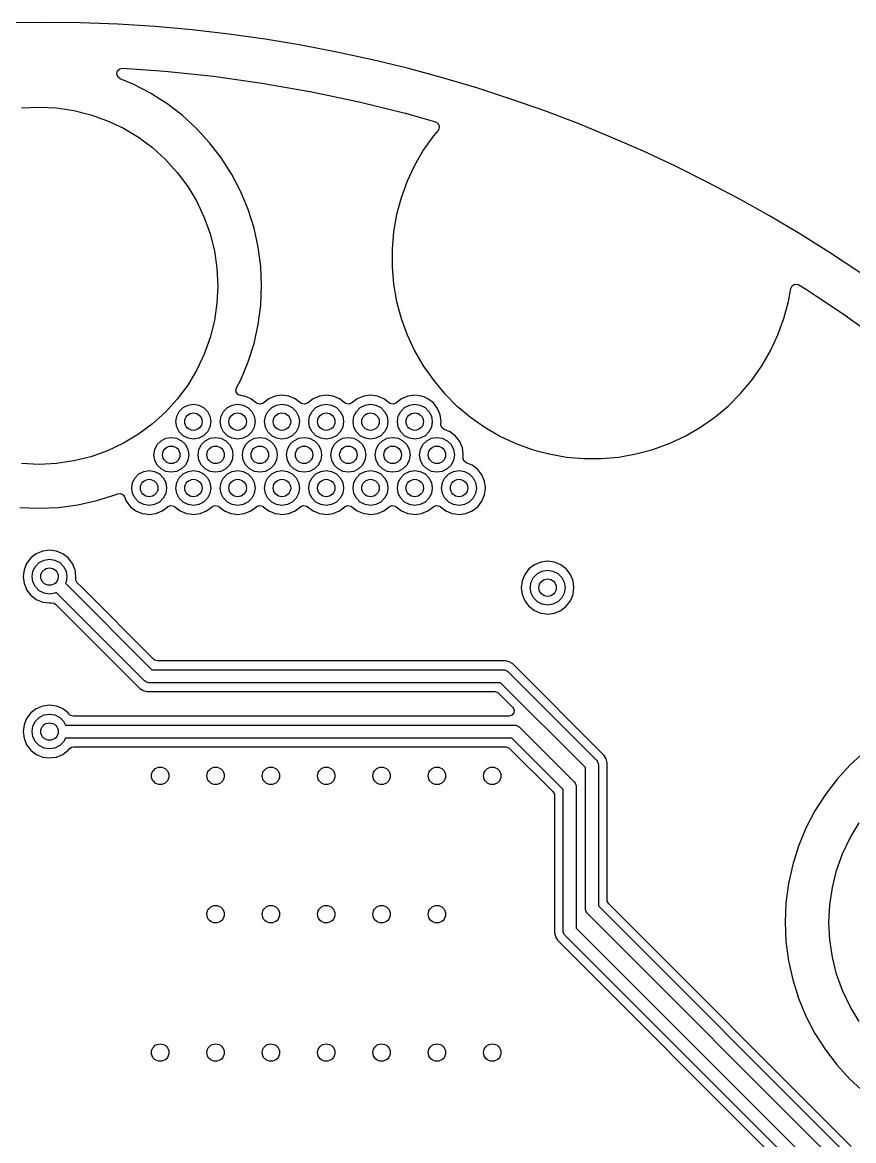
# Model space of a CAD drawing. Extents: x 116 to 183, y -128 to -37.6.
# Drawn here: x 148.98 to 168.06, y -63.24 to -37.57 of the extents above; entities that cross this region are included whole.
import ezdxf

# ---------------------------------------------------------------- set-up
doc = ezdxf.new("R2010")
doc.units = 0
doc.layers.add('BLACK', color=7, linetype='CONTINUOUS')

msp = doc.modelspace()

# ---------------------------------------------------------------- linework, layer by layer
at = {"layer": 'BLACK', "linetype": 'CONTINUOUS'}
for p, q in [((151.148141, -38.756721), (151.16542, -38.689022)), ((151.16542, -38.689022), (151.216557, -38.641411)), ((151.216557, -38.641411), (151.280617, -38.62859)), ((151.280617, -38.62859), (152.249846, -38.695618)), ((152.249846, -38.695618), (152.254088, -38.695985)), ((152.254088, -38.695985), (153.365809, -38.811538)), ((151.170206, -38.823015), (151.148141, -38.756721)), ((151.224609, -38.866856), (151.170206, -38.823015)), ((151.524862, -38.991224), (151.224609, -38.866856)), ((151.91991, -39.196873), (151.524862, -38.991224)), ((153.365809, -38.811538), (153.369954, -38.812041)), ((153.369954, -38.812041), (154.477074, -38.965905)), ((154.477074, -38.965905), (154.481207, -38.966553)), ((154.481207, -38.966553), (155.582286, -39.158526)), ((151.919911, -39.196874), (151.919909, -39.196873)), ((151.919909, -39.196873), (151.91991, -39.196873)), ((151.91992, -39.196879), (151.919911, -39.196874)), ((152.163197, -39.351864), (151.91992, -39.196879)), ((155.582286, -39.158526), (155.586459, -39.159328)), ((155.586459, -39.159328), (156.67625, -39.38835)), ((152.295558, -39.436187), (152.163197, -39.351864)), ((152.648895, -39.707312), (152.295558, -39.436187)), ((156.67625, -39.38835), (156.680213, -39.389183)), ((156.680213, -39.389183), (156.684387, -39.390135)), ((156.684387, -39.390135), (157.769581, -39.657611)), ((148.96537, -39.537993), (149.36724, -39.51825)), ((149.36724, -39.51825), (149.76911, -39.537993)), ((149.76911, -39.537993), (150.16711, -39.59703)), ((150.16711, -39.59703), (150.557407, -39.694795)), ((150.557407, -39.694795), (150.936242, -39.830344)), ((152.6489, -39.707316), (152.648895, -39.707312)), ((152.977273, -40.008215), (152.6489, -39.707316)), ((157.769581, -39.657611), (157.773686, -39.658698)), ((157.773686, -39.658698), (158.407922, -39.838458)), ((150.936242, -39.830344), (151.299967, -40.002373)), ((151.299967, -40.002373), (151.645078, -40.209225)), ((152.977274, -40.008216), (152.977273, -40.008215)), ((153.278173, -40.336589), (152.977274, -40.008216)), ((158.407922, -39.838458), (158.459965, -39.853209)), ((158.459965, -39.853209), (158.519096, -39.890429)), ((158.519096, -39.890429), (158.548718, -39.953708)), ((158.539426, -40.022957), (158.521142, -40.052215)), ((158.548718, -39.953708), (158.539426, -40.022957)), ((151.645078, -40.209225), (151.968252, -40.448907)), ((158.413945, -40.179969), (158.183525, -40.509041)), ((158.521142, -40.052215), (158.413945, -40.179969)), ((151.968252, -40.448907), (152.266378, -40.719112)), ((153.278177, -40.336594), (153.278173, -40.336589)), ((153.549302, -40.689931), (153.278177, -40.336594)), ((158.183516, -40.509056), (157.982662, -40.856945)), ((158.183525, -40.509041), (158.183516, -40.509056)), ((152.266378, -40.719112), (152.536583, -41.017238)), ((153.549305, -40.689936), (153.549302, -40.689931)), ((153.788611, -41.065571), (153.549305, -40.689936)), ((152.536583, -41.017238), (152.776265, -41.340412)), ((157.982654, -40.85696), (157.812887, -41.221028)), ((157.982662, -40.856945), (157.982654, -40.85696)), ((153.788614, -41.065577), (153.788611, -41.065571)), ((153.788616, -41.06558), (153.788614, -41.065577)), ((153.994265, -41.460627), (153.788616, -41.06558)), ((157.812887, -41.221028), (157.675481, -41.598545)), ((152.776265, -41.340412), (152.983117, -41.685523)), ((153.994267, -41.460632), (153.994265, -41.460627)), ((154.164708, -41.872114), (153.994267, -41.460632)), ((152.983117, -41.685523), (153.155146, -42.049248)), ((157.675481, -41.598545), (157.571513, -41.986563)), ((153.155146, -42.049248), (153.290695, -42.428083)), ((154.298638, -42.296886), (154.164708, -41.872114)), ((157.57151, -41.986576), (157.501752, -42.382189)), ((157.571513, -41.986563), (157.57151, -41.986576)), ((154.395037, -42.731714), (154.298638, -42.296886)), ((153.290695, -42.428083), (153.38846, -42.81838)), ((157.501752, -42.382189), (157.46674, -42.782383)), ((153.38846, -42.81838), (153.447497, -43.21638)), ((154.453172, -43.173289), (154.395037, -42.731714)), ((157.46674, -42.782383), (157.46674, -43.184116)), ((153.447497, -43.21638), (153.46724, -43.61825)), ((154.472599, -43.61825), (154.453172, -43.173289)), ((157.46674, -43.184116), (157.501752, -43.58431)), ((153.46724, -43.61825), (153.447497, -44.02012)), ((154.453172, -44.063211), (154.472599, -43.61825)), ((157.501752, -43.58431), (157.57151, -43.979923)), ((166.615451, -43.682289), (166.646478, -43.619687)), ((166.646478, -43.619687), (166.706425, -43.583796)), ((166.706425, -43.583796), (166.776259, -43.586013)), ((166.776259, -43.586013), (166.802623, -43.598259)), ((166.802623, -43.598259), (166.976305, -43.705311)), ((166.562969, -43.979929), (166.615451, -43.682289)), ((166.976305, -43.705311), (166.979898, -43.707612)), ((166.979898, -43.707612), (167.204209, -43.856792)), ((167.204209, -43.856792), (167.910564, -44.326563)), ((153.447497, -44.02012), (153.38846, -44.41812)), ((154.395037, -44.504786), (154.453172, -44.063211)), ((157.57151, -43.979923), (157.571513, -43.979936)), ((157.571513, -43.979936), (157.675481, -44.367954)), ((166.458995, -44.367965), (166.562969, -43.979929)), ((157.675481, -44.367954), (157.675484, -44.367964)), ((157.675484, -44.367964), (157.675485, -44.367965)), ((157.675485, -44.367965), (157.812883, -44.745462)), ((166.321597, -44.745462), (166.458995, -44.367965)), ((167.910564, -44.326563), (167.914047, -44.328967)), ((167.914047, -44.328967), (168.70179, -44.893027)), ((153.38846, -44.41812), (153.290695, -44.808417)), ((154.298638, -44.939614), (154.395037, -44.504786)), ((153.290695, -44.808417), (153.155146, -45.187252)), ((157.812883, -44.745462), (157.812886, -44.745469)), ((157.812886, -44.745469), (157.812887, -44.745471)), ((157.812887, -44.745471), (157.982654, -45.109539)), ((166.151821, -45.109548), (166.321597, -44.745462)), ((154.164708, -45.364386), (154.298638, -44.939614)), ((157.982654, -45.109539), (157.982662, -45.109554)), ((157.982662, -45.109554), (158.183516, -45.457443)), ((165.950959, -45.457452), (166.151821, -45.109548)), ((153.155146, -45.187252), (152.983117, -45.550977)), ((153.994267, -45.775868), (154.164708, -45.364386)), ((152.983117, -45.550977), (152.776265, -45.896088)), ((158.183516, -45.457443), (158.183525, -45.457458)), ((158.183525, -45.457458), (158.413945, -45.786531)), ((165.720539, -45.786525), (165.950959, -45.457452)), ((152.776265, -45.896088), (152.536583, -46.219262)), ((153.898851, -45.95916), (153.994265, -45.775872)), ((153.994265, -45.775872), (153.994267, -45.775868)), ((158.413945, -45.786531), (158.578719, -45.9829)), ((165.462316, -46.094264), (165.720539, -45.786525)), ((153.889456, -45.9829), (153.898851, -45.95916)), ((153.890287, -46.052764), (153.889456, -45.9829)), ((153.928758, -46.111089), (153.890287, -46.052764)), ((153.992654, -46.139356), (153.928758, -46.111089)), ((154.059844, -46.148202), (153.992654, -46.139356)), ((154.080762, -46.150956), (154.059844, -46.148202)), ((154.128959, -46.17092), (154.080762, -46.150956)), ((154.226842, -46.211464), (154.128959, -46.17092)), ((154.783237, -46.150956), (154.637157, -46.211464)), ((154.783239, -46.150955), (154.783237, -46.150956)), ((154.939999, -46.130318), (154.783239, -46.150955)), ((154.940001, -46.130318), (154.939999, -46.130318)), ((155.09676, -46.150955), (154.940001, -46.130318)), ((155.096762, -46.150956), (155.09676, -46.150955)), ((155.242842, -46.211464), (155.096762, -46.150956)), ((155.799237, -46.150956), (155.653157, -46.211464)), ((155.799239, -46.150955), (155.799237, -46.150956)), ((155.955999, -46.130318), (155.799239, -46.150955)), ((155.956001, -46.130318), (155.955999, -46.130318)), ((156.11276, -46.150955), (155.956001, -46.130318)), ((156.112762, -46.150956), (156.11276, -46.150955)), ((156.258842, -46.211464), (156.112762, -46.150956)), ((156.815237, -46.150956), (156.669157, -46.211464)), ((156.815239, -46.150955), (156.815237, -46.150956)), ((156.971999, -46.130318), (156.815239, -46.150955)), ((156.972001, -46.130318), (156.971999, -46.130318)), ((157.12876, -46.150955), (156.972001, -46.130318)), ((157.128762, -46.150956), (157.12876, -46.150955)), ((157.274842, -46.211464), (157.128762, -46.150956)), ((157.831237, -46.150956), (157.685157, -46.211464)), ((157.831239, -46.150955), (157.831237, -46.150956)), ((157.987999, -46.130318), (157.831239, -46.150955)), ((157.988001, -46.130318), (157.987999, -46.130318)), ((158.14476, -46.150955), (157.988001, -46.130318)), ((158.144762, -46.150956), (158.14476, -46.150955)), ((158.192983, -46.17093), (158.144762, -46.150956)), ((158.290841, -46.211464), (158.192983, -46.17093)), ((158.578719, -45.9829), (158.672164, -46.094264)), ((158.672164, -46.094264), (158.956226, -46.378326)), ((165.178254, -46.378326), (165.462316, -46.094264)), ((152.536583, -46.219262), (152.266378, -46.517388)), ((152.584393, -46.500886), (152.672886, -46.412393)), ((152.672886, -46.412393), (152.784393, -46.355577)), ((152.784393, -46.355577), (152.908, -46.336)), ((152.908, -46.336), (153.031607, -46.355577)), ((153.031607, -46.355577), (153.143114, -46.412393)), ((153.143114, -46.412393), (153.231607, -46.500886)), ((153.600393, -46.500886), (153.688886, -46.412393)), ((153.688886, -46.412393), (153.800393, -46.355577)), ((153.800393, -46.355577), (153.924, -46.336)), ((153.924, -46.336), (154.047607, -46.355577)), ((154.047607, -46.355577), (154.159114, -46.412393)), ((154.159114, -46.412393), (154.247607, -46.500886)), ((154.356514, -46.310965), (154.226842, -46.211464)), ((154.373872, -46.322121), (154.356514, -46.310965)), ((154.442317, -46.336159), (154.373872, -46.322121)), ((154.507486, -46.310965), (154.442317, -46.336159)), ((154.637157, -46.211464), (154.507486, -46.310965)), ((154.616393, -46.500886), (154.704886, -46.412393)), ((154.704886, -46.412393), (154.816393, -46.355577)), ((154.816393, -46.355577), (154.94, -46.336)), ((154.94, -46.336), (155.063607, -46.355577)), ((155.063607, -46.355577), (155.175114, -46.412393)), ((155.175114, -46.412393), (155.263607, -46.500886)), ((155.372514, -46.310965), (155.242842, -46.211464)), ((155.389872, -46.322121), (155.372514, -46.310965)), ((155.458317, -46.336159), (155.389872, -46.322121)), ((155.523486, -46.310965), (155.458317, -46.336159)), ((155.653157, -46.211464), (155.523486, -46.310965)), ((155.632393, -46.500886), (155.720886, -46.412393)), ((155.720886, -46.412393), (155.832393, -46.355577)), ((155.832393, -46.355577), (155.956, -46.336)), ((155.956, -46.336), (156.079607, -46.355577)), ((156.079607, -46.355577), (156.191114, -46.412393)), ((156.191114, -46.412393), (156.279607, -46.500886)), ((156.388514, -46.310965), (156.258842, -46.211464)), ((156.405872, -46.322121), (156.388514, -46.310965)), ((156.474317, -46.336159), (156.405872, -46.322121)), ((156.539486, -46.310965), (156.474317, -46.336159)), ((156.669157, -46.211464), (156.539486, -46.310965)), ((156.648393, -46.500886), (156.736886, -46.412393)), ((156.736886, -46.412393), (156.848393, -46.355577)), ((156.848393, -46.355577), (156.972, -46.336)), ((156.972, -46.336), (157.095607, -46.355577)), ((157.095607, -46.355577), (157.207114, -46.412393)), ((157.207114, -46.412393), (157.295607, -46.500886)), ((157.404514, -46.310965), (157.274842, -46.211464)), ((157.421872, -46.322121), (157.404514, -46.310965)), ((157.490317, -46.336159), (157.421872, -46.322121)), ((157.555486, -46.310965), (157.490317, -46.336159)), ((157.685157, -46.211464), (157.555486, -46.310965)), ((157.664393, -46.500886), (157.752886, -46.412393)), ((157.752886, -46.412393), (157.864393, -46.355577)), ((157.864393, -46.355577), (157.988, -46.336)), ((157.988, -46.336), (158.111607, -46.355577)), ((158.111607, -46.355577), (158.223114, -46.412393)), ((158.223114, -46.412393), (158.311607, -46.500886)), ((158.416282, -46.307718), (158.290841, -46.211464)), ((158.512536, -46.433159), (158.416282, -46.307718)), ((158.573044, -46.579238), (158.512536, -46.433159)), ((158.956226, -46.378326), (158.99589, -46.411608)), ((158.99589, -46.411608), (159.263958, -46.636544)), ((164.870515, -46.636549), (165.178254, -46.378326)), ((152.266378, -46.517388), (151.968252, -46.787593)), ((152.508, -46.736), (152.527577, -46.612393)), ((152.527577, -46.612393), (152.584393, -46.500886)), ((153.231607, -46.500886), (153.288423, -46.612393)), ((153.288423, -46.612393), (153.308, -46.736)), ((153.524, -46.736), (153.543577, -46.612393)), ((153.543577, -46.612393), (153.600393, -46.500886)), ((154.247607, -46.500886), (154.304423, -46.612393)), ((154.304423, -46.612393), (154.324, -46.736)), ((154.54, -46.736), (154.559577, -46.612393)), ((154.559577, -46.612393), (154.616393, -46.500886)), ((155.263607, -46.500886), (155.320423, -46.612393)), ((155.320423, -46.612393), (155.34, -46.736)), ((155.556, -46.736), (155.575577, -46.612393)), ((155.575577, -46.612393), (155.632393, -46.500886)), ((156.279607, -46.500886), (156.336423, -46.612393)), ((156.336423, -46.612393), (156.356, -46.736)), ((156.572, -46.736), (156.591577, -46.612393)), ((156.591577, -46.612393), (156.648393, -46.500886)), ((157.295607, -46.500886), (157.352423, -46.612393)), ((157.352423, -46.612393), (157.372, -46.736)), ((157.588, -46.736), (157.607577, -46.612393)), ((157.607577, -46.612393), (157.664393, -46.500886)), ((158.311607, -46.500886), (158.368423, -46.612393)), ((158.368423, -46.612393), (158.388, -46.736)), ((158.593682, -46.736), (158.573044, -46.579238)), ((159.263958, -46.636544), (159.263964, -46.636548)), ((159.263964, -46.636548), (159.263965, -46.636549)), ((159.263965, -46.636549), (159.593038, -46.866969)), ((164.541442, -46.866969), (164.870515, -46.636549)), ((151.968252, -46.787593), (151.645078, -47.027275)), ((152.527577, -46.859607), (152.508, -46.736)), ((152.584393, -46.971114), (152.527577, -46.859607)), ((153.288423, -46.859607), (153.231607, -46.971114)), ((153.308, -46.736), (153.288423, -46.859607)), ((153.543577, -46.859607), (153.524, -46.736)), ((153.600393, -46.971114), (153.543577, -46.859607)), ((154.304423, -46.859607), (154.247607, -46.971114)), ((154.324, -46.736), (154.304423, -46.859607)), ((154.559577, -46.859607), (154.54, -46.736)), ((154.616393, -46.971114), (154.559577, -46.859607)), ((155.320423, -46.859607), (155.263607, -46.971114)), ((155.34, -46.736), (155.320423, -46.859607)), ((155.575577, -46.859607), (155.556, -46.736)), ((155.632393, -46.971114), (155.575577, -46.859607)), ((156.336423, -46.859607), (156.279607, -46.971114)), ((156.356, -46.736), (156.336423, -46.859607)), ((156.591577, -46.859607), (156.572, -46.736)), ((156.648393, -46.971114), (156.591577, -46.859607)), ((157.352423, -46.859607), (157.295607, -46.971114)), ((157.372, -46.736), (157.352423, -46.859607)), ((157.607577, -46.859607), (157.588, -46.736)), ((157.664393, -46.971114), (157.607577, -46.859607)), ((158.368423, -46.859607), (158.311607, -46.971114)), ((158.388, -46.736), (158.368423, -46.859607)), ((158.586082, -46.806874), (158.587063, -46.786272)), ((158.608147, -46.873169), (158.586082, -46.806874)), ((158.587063, -46.786272), (158.593682, -46.736)), ((158.66255, -46.91701), (158.608147, -46.873169)), ((158.798839, -46.973463), (158.66255, -46.91701)), ((159.593038, -46.866969), (159.919098, -47.055219)), ((164.193538, -47.067831), (164.541442, -46.866969)), ((151.645078, -47.027275), (151.299967, -47.234127)), ((152.076393, -47.262886), (152.164886, -47.174393)), ((152.164886, -47.174393), (152.276393, -47.117577)), ((152.276393, -47.117577), (152.4, -47.098)), ((152.4, -47.098), (152.523607, -47.117577)), ((152.523607, -47.117577), (152.635114, -47.174393)), ((152.672886, -47.059607), (152.584393, -46.971114)), ((152.635114, -47.174393), (152.723607, -47.262886)), ((152.784393, -47.116423), (152.672886, -47.059607)), ((152.908, -47.136), (152.784393, -47.116423)), ((153.031607, -47.116423), (152.908, -47.136)), ((153.143114, -47.059607), (153.031607, -47.116423)), ((153.092393, -47.262886), (153.180886, -47.174393)), ((153.231607, -46.971114), (153.143114, -47.059607)), ((153.180886, -47.174393), (153.292393, -47.117577)), ((153.292393, -47.117577), (153.416, -47.098)), ((153.416, -47.098), (153.539607, -47.117577)), ((153.539607, -47.117577), (153.651114, -47.174393)), ((153.688886, -47.059607), (153.600393, -46.971114)), ((153.651114, -47.174393), (153.739607, -47.262886)), ((153.800393, -47.116423), (153.688886, -47.059607)), ((153.924, -47.136), (153.800393, -47.116423)), ((154.047607, -47.116423), (153.924, -47.136)), ((154.159114, -47.059607), (154.047607, -47.116423)), ((154.108393, -47.262886), (154.196886, -47.174393)), ((154.247607, -46.971114), (154.159114, -47.059607)), ((154.196886, -47.174393), (154.308393, -47.117577)), ((154.308393, -47.117577), (154.432, -47.098)), ((154.432, -47.098), (154.555607, -47.117577)), ((154.555607, -47.117577), (154.667114, -47.174393)), ((154.704886, -47.059607), (154.616393, -46.971114)), ((154.667114, -47.174393), (154.755607, -47.262886)), ((154.816393, -47.116423), (154.704886, -47.059607)), ((154.94, -47.136), (154.816393, -47.116423)), ((155.063607, -47.116423), (154.94, -47.136)), ((155.175114, -47.059607), (155.063607, -47.116423)), ((155.124393, -47.262886), (155.212886, -47.174393)), ((155.263607, -46.971114), (155.175114, -47.059607)), ((155.212886, -47.174393), (155.324393, -47.117577)), ((155.324393, -47.117577), (155.448, -47.098)), ((155.448, -47.098), (155.571607, -47.117577)), ((155.571607, -47.117577), (155.683114, -47.174393)), ((155.720886, -47.059607), (155.632393, -46.971114)), ((155.683114, -47.174393), (155.771607, -47.262886)), ((155.832393, -47.116423), (155.720886, -47.059607)), ((155.956, -47.136), (155.832393, -47.116423)), ((156.079607, -47.116423), (155.956, -47.136)), ((156.191114, -47.059607), (156.079607, -47.116423)), ((156.140393, -47.262886), (156.228886, -47.174393)), ((156.279607, -46.971114), (156.191114, -47.059607)), ((156.228886, -47.174393), (156.340393, -47.117577)), ((156.340393, -47.117577), (156.464, -47.098)), ((156.464, -47.098), (156.587607, -47.117577)), ((156.587607, -47.117577), (156.699114, -47.174393)), ((156.736886, -47.059607), (156.648393, -46.971114)), ((156.699114, -47.174393), (156.787607, -47.262886)), ((156.848393, -47.116423), (156.736886, -47.059607)), ((156.972, -47.136), (156.848393, -47.116423)), ((157.095607, -47.116423), (156.972, -47.136)), ((157.207114, -47.059607), (157.095607, -47.116423)), ((157.156393, -47.262886), (157.244886, -47.174393)), ((157.295607, -46.971114), (157.207114, -47.059607)), ((157.244886, -47.174393), (157.356393, -47.117577)), ((157.356393, -47.117577), (157.48, -47.098)), ((157.48, -47.098), (157.603607, -47.117577)), ((157.603607, -47.117577), (157.715114, -47.174393)), ((157.752886, -47.059607), (157.664393, -46.971114)), ((157.715114, -47.174393), (157.803607, -47.262886)), ((157.864393, -47.116423), (157.752886, -47.059607)), ((157.988, -47.136), (157.864393, -47.116423)), ((158.111607, -47.116423), (157.988, -47.136)), ((158.223114, -47.059607), (158.111607, -47.116423)), ((158.172393, -47.262886), (158.260886, -47.174393)), ((158.311607, -46.971114), (158.223114, -47.059607)), ((158.260886, -47.174393), (158.372393, -47.117577)), ((158.372393, -47.117577), (158.496, -47.098)), ((158.496, -47.098), (158.619607, -47.117577)), ((158.619607, -47.117577), (158.731114, -47.174393)), ((158.731114, -47.174393), (158.819607, -47.262886)), ((158.798841, -46.973464), (158.798839, -46.973463)), ((158.924282, -47.069718), (158.798841, -46.973464)), ((159.020536, -47.195159), (158.924282, -47.069718)), ((159.081044, -47.341238), (159.020536, -47.195159)), ((159.919098, -47.055219), (159.940935, -47.067827)), ((159.940935, -47.067827), (159.94095, -47.067835)), ((159.94095, -47.067835), (160.057646, -47.122251)), ((160.057646, -47.122251), (160.305028, -47.237607)), ((163.829452, -47.237607), (164.193538, -47.067831)), ((150.936242, -47.406156), (150.557407, -47.541705)), ((151.299967, -47.234127), (150.936242, -47.406156)), ((152, -47.498), (152.019577, -47.374393)), ((152.019577, -47.374393), (152.076393, -47.262886)), ((152.723607, -47.262886), (152.780423, -47.374393)), ((152.780423, -47.374393), (152.8, -47.498)), ((153.016, -47.498), (153.035577, -47.374393)), ((153.035577, -47.374393), (153.092393, -47.262886)), ((153.739607, -47.262886), (153.796423, -47.374393)), ((153.796423, -47.374393), (153.816, -47.498)), ((154.032, -47.498), (154.051577, -47.374393)), ((154.051577, -47.374393), (154.108393, -47.262886)), ((154.755607, -47.262886), (154.812423, -47.374393)), ((154.812423, -47.374393), (154.832, -47.498)), ((155.048, -47.498), (155.067577, -47.374393)), ((155.067577, -47.374393), (155.124393, -47.262886)), ((155.771607, -47.262886), (155.828423, -47.374393)), ((155.828423, -47.374393), (155.848, -47.498)), ((156.064, -47.498), (156.083577, -47.374393)), ((156.083577, -47.374393), (156.140393, -47.262886)), ((156.787607, -47.262886), (156.844423, -47.374393)), ((156.844423, -47.374393), (156.864, -47.498)), ((157.08, -47.498), (157.099577, -47.374393)), ((157.099577, -47.374393), (157.156393, -47.262886)), ((157.803607, -47.262886), (157.860423, -47.374393)), ((157.860423, -47.374393), (157.88, -47.498)), ((158.096, -47.498), (158.115577, -47.374393)), ((158.115577, -47.374393), (158.172393, -47.262886)), ((158.819607, -47.262886), (158.876423, -47.374393)), ((158.876423, -47.374393), (158.896, -47.498)), ((159.081044, -47.341239), (159.081044, -47.341238)), ((159.099177, -47.478976), (159.081044, -47.341239)), ((160.305028, -47.237607), (160.682525, -47.375005)), ((160.682525, -47.375005), (160.682531, -47.375006)), ((160.682531, -47.375006), (160.682535, -47.375008)), ((160.682535, -47.375008), (160.788203, -47.403321)), ((160.788203, -47.403321), (161.070561, -47.478979)), ((163.063919, -47.478979), (163.451955, -47.375005)), ((163.451955, -47.375005), (163.829452, -47.237607)), ((149.36724, -47.71825), (148.96537, -47.698507)), ((149.76911, -47.698507), (149.36724, -47.71825)), ((150.16711, -47.63947), (149.76911, -47.698507)), ((150.557407, -47.541705), (150.16711, -47.63947)), ((152.019577, -47.621607), (152, -47.498)), ((152.076393, -47.733114), (152.019577, -47.621607)), ((152.780423, -47.621607), (152.723607, -47.733114)), ((152.8, -47.498), (152.780423, -47.621607)), ((153.035577, -47.621607), (153.016, -47.498)), ((153.092393, -47.733114), (153.035577, -47.621607)), ((153.796423, -47.621607), (153.739607, -47.733114)), ((153.816, -47.498), (153.796423, -47.621607)), ((154.051577, -47.621607), (154.032, -47.498)), ((154.108393, -47.733114), (154.051577, -47.621607)), ((154.812423, -47.621607), (154.755607, -47.733114)), ((154.832, -47.498), (154.812423, -47.621607)), ((155.067577, -47.621607), (155.048, -47.498)), ((155.124393, -47.733114), (155.067577, -47.621607)), ((155.828423, -47.621607), (155.771607, -47.733114)), ((155.848, -47.498), (155.828423, -47.621607)), ((156.083577, -47.621607), (156.064, -47.498)), ((156.140393, -47.733114), (156.083577, -47.621607)), ((156.844423, -47.621607), (156.787607, -47.733114)), ((156.864, -47.498), (156.844423, -47.621607)), ((157.099577, -47.621607), (157.08, -47.498)), ((157.156393, -47.733114), (157.099577, -47.621607)), ((157.860423, -47.621607), (157.803607, -47.733114)), ((157.88, -47.498), (157.860423, -47.621607)), ((158.115577, -47.621607), (158.096, -47.498)), ((158.172393, -47.733114), (158.115577, -47.621607)), ((158.876423, -47.621607), (158.819607, -47.733114)), ((158.896, -47.498), (158.876423, -47.621607)), ((159.094082, -47.568874), (159.095063, -47.548272)), ((159.116147, -47.635169), (159.094082, -47.568874)), ((159.095063, -47.548272), (159.101682, -47.498)), ((159.101682, -47.498), (159.099177, -47.478976)), ((159.17055, -47.67901), (159.116147, -47.635169)), ((159.306839, -47.735463), (159.17055, -47.67901)), ((161.070561, -47.478979), (161.466182, -47.548738)), ((161.466182, -47.548738), (161.866376, -47.583749)), ((161.866376, -47.583749), (161.866377, -47.58375)), ((161.866377, -47.58375), (161.866378, -47.58375)), ((161.866378, -47.58375), (162.268103, -47.58375)), ((162.268103, -47.583749), (162.668298, -47.548738)), ((162.268103, -47.58375), (162.268103, -47.583749)), ((162.668298, -47.548738), (163.063919, -47.478979)), ((151.568393, -48.024886), (151.656886, -47.936393)), ((151.656886, -47.936393), (151.768393, -47.879577)), ((151.768393, -47.879577), (151.892, -47.86)), ((151.892, -47.86), (152.015607, -47.879577)), ((152.015607, -47.879577), (152.127114, -47.936393)), ((152.164886, -47.821607), (152.076393, -47.733114)), ((152.127114, -47.936393), (152.215607, -48.024886)), ((152.276393, -47.878423), (152.164886, -47.821607)), ((152.4, -47.898), (152.276393, -47.878423)), ((152.523607, -47.878423), (152.4, -47.898)), ((152.635114, -47.821607), (152.523607, -47.878423)), ((152.584393, -48.024886), (152.672886, -47.936393)), ((152.723607, -47.733114), (152.635114, -47.821607)), ((152.672886, -47.936393), (152.784393, -47.879577)), ((152.784393, -47.879577), (152.908, -47.86)), ((152.908, -47.86), (153.031607, -47.879577)), ((153.031607, -47.879577), (153.143114, -47.936393)), ((153.180886, -47.821607), (153.092393, -47.733114)), ((153.143114, -47.936393), (153.231607, -48.024886)), ((153.292393, -47.878423), (153.180886, -47.821607)), ((153.416, -47.898), (153.292393, -47.878423)), ((153.539607, -47.878423), (153.416, -47.898)), ((153.651114, -47.821607), (153.539607, -47.878423)), ((153.600393, -48.024886), (153.688886, -47.936393)), ((153.739607, -47.733114), (153.651114, -47.821607)), ((153.688886, -47.936393), (153.800393, -47.879577)), ((153.800393, -47.879577), (153.924, -47.86)), ((153.924, -47.86), (154.047607, -47.879577)), ((154.047607, -47.879577), (154.159114, -47.936393)), ((154.196886, -47.821607), (154.108393, -47.733114)), ((154.159114, -47.936393), (154.247607, -48.024886)), ((154.308393, -47.878423), (154.196886, -47.821607)), ((154.432, -47.898), (154.308393, -47.878423)), ((154.555607, -47.878423), (154.432, -47.898)), ((154.667114, -47.821607), (154.555607, -47.878423)), ((154.616393, -48.024886), (154.704886, -47.936393)), ((154.755607, -47.733114), (154.667114, -47.821607)), ((154.704886, -47.936393), (154.816393, -47.879577)), ((154.816393, -47.879577), (154.94, -47.86)), ((154.94, -47.86), (155.063607, -47.879577)), ((155.063607, -47.879577), (155.175114, -47.936393)), ((155.212886, -47.821607), (155.124393, -47.733114)), ((155.175114, -47.936393), (155.263607, -48.024886)), ((155.324393, -47.878423), (155.212886, -47.821607)), ((155.448, -47.898), (155.324393, -47.878423)), ((155.571607, -47.878423), (155.448, -47.898)), ((155.683114, -47.821607), (155.571607, -47.878423)), ((155.632393, -48.024886), (155.720886, -47.936393)), ((155.771607, -47.733114), (155.683114, -47.821607)), ((155.720886, -47.936393), (155.832393, -47.879577)), ((155.832393, -47.879577), (155.956, -47.86)), ((155.956, -47.86), (156.079607, -47.879577)), ((156.079607, -47.879577), (156.191114, -47.936393)), ((156.228886, -47.821607), (156.140393, -47.733114)), ((156.191114, -47.936393), (156.279607, -48.024886)), ((156.340393, -47.878423), (156.228886, -47.821607)), ((156.464, -47.898), (156.340393, -47.878423)), ((156.587607, -47.878423), (156.464, -47.898)), ((156.699114, -47.821607), (156.587607, -47.878423)), ((156.648393, -48.024886), (156.736886, -47.936393)), ((156.787607, -47.733114), (156.699114, -47.821607)), ((156.736886, -47.936393), (156.848393, -47.879577)), ((156.848393, -47.879577), (156.972, -47.86)), ((156.972, -47.86), (157.095607, -47.879577)), ((157.095607, -47.879577), (157.207114, -47.936393)), ((157.244886, -47.821607), (157.156393, -47.733114)), ((157.207114, -47.936393), (157.295607, -48.024886)), ((157.356393, -47.878423), (157.244886, -47.821607)), ((157.48, -47.898), (157.356393, -47.878423)), ((157.603607, -47.878423), (157.48, -47.898)), ((157.715114, -47.821607), (157.603607, -47.878423)), ((157.664393, -48.024886), (157.752886, -47.936393)), ((157.803607, -47.733114), (157.715114, -47.821607)), ((157.752886, -47.936393), (157.864393, -47.879577)), ((157.864393, -47.879577), (157.988, -47.86)), ((157.988, -47.86), (158.111607, -47.879577)), ((158.111607, -47.879577), (158.223114, -47.936393)), ((158.260886, -47.821607), (158.172393, -47.733114)), ((158.223114, -47.936393), (158.311607, -48.024886)), ((158.372393, -47.878423), (158.260886, -47.821607)), ((158.496, -47.898), (158.372393, -47.878423)), ((158.619607, -47.878423), (158.496, -47.898)), ((158.731114, -47.821607), (158.619607, -47.878423)), ((158.680393, -48.024886), (158.768886, -47.936393)), ((158.819607, -47.733114), (158.731114, -47.821607)), ((158.768886, -47.936393), (158.880393, -47.879577)), ((158.880393, -47.879577), (159.004, -47.86)), ((159.004, -47.86), (159.127607, -47.879577)), ((159.127607, -47.879577), (159.239114, -47.936393)), ((159.239114, -47.936393), (159.327607, -48.024886)), ((159.306841, -47.735464), (159.306839, -47.735463)), ((159.432282, -47.831718), (159.306841, -47.735464)), ((159.528536, -47.957159), (159.432282, -47.831718)), ((159.589044, -48.103238), (159.528536, -47.957159)), ((151.492, -48.26), (151.511577, -48.136393)), ((151.511577, -48.136393), (151.568393, -48.024886)), ((152.215607, -48.024886), (152.272423, -48.136393)), ((152.272423, -48.136393), (152.292, -48.26)), ((152.508, -48.26), (152.527577, -48.136393)), ((152.527577, -48.136393), (152.584393, -48.024886)), ((153.231607, -48.024886), (153.288423, -48.136393)), ((153.288423, -48.136393), (153.308, -48.26)), ((153.524, -48.26), (153.543577, -48.136393)), ((153.543577, -48.136393), (153.600393, -48.024886)), ((154.247607, -48.024886), (154.304423, -48.136393)), ((154.304423, -48.136393), (154.324, -48.26)), ((154.54, -48.26), (154.559577, -48.136393)), ((154.559577, -48.136393), (154.616393, -48.024886)), ((155.263607, -48.024886), (155.320423, -48.136393)), ((155.320423, -48.136393), (155.34, -48.26)), ((155.556, -48.26), (155.575577, -48.136393)), ((155.575577, -48.136393), (155.632393, -48.024886)), ((156.279607, -48.024886), (156.336423, -48.136393)), ((156.336423, -48.136393), (156.356, -48.26)), ((156.572, -48.26), (156.591577, -48.136393)), ((156.591577, -48.136393), (156.648393, -48.024886)), ((157.295607, -48.024886), (157.352423, -48.136393)), ((157.352423, -48.136393), (157.372, -48.26)), ((157.588, -48.26), (157.607577, -48.136393)), ((157.607577, -48.136393), (157.664393, -48.024886)), ((158.311607, -48.024886), (158.368423, -48.136393)), ((158.368423, -48.136393), (158.388, -48.26)), ((158.604, -48.26), (158.623577, -48.136393)), ((158.623577, -48.136393), (158.680393, -48.024886)), ((159.327607, -48.024886), (159.384423, -48.136393)), ((159.384423, -48.136393), (159.404, -48.26)), ((159.589044, -48.103239), (159.589044, -48.103238)), ((159.607743, -48.245275), (159.589044, -48.103239)), ((150.688604, -48.549648), (151.113376, -48.415718)), ((151.113376, -48.415718), (151.163679, -48.394881)), ((151.163679, -48.394881), (151.233145, -48.387413)), ((151.233145, -48.387413), (151.295624, -48.418687)), ((151.295624, -48.418687), (151.32569, -48.46199)), ((151.32569, -48.46199), (151.367464, -48.562841)), ((151.511577, -48.383607), (151.492, -48.26)), ((151.568393, -48.495114), (151.511577, -48.383607)), ((151.656886, -48.583607), (151.568393, -48.495114)), ((152.215607, -48.495114), (152.127114, -48.583607)), ((152.272423, -48.383607), (152.215607, -48.495114)), ((152.292, -48.26), (152.272423, -48.383607)), ((152.527577, -48.383607), (152.508, -48.26)), ((152.584393, -48.495114), (152.527577, -48.383607)), ((152.672886, -48.583607), (152.584393, -48.495114)), ((153.231607, -48.495114), (153.143114, -48.583607)), ((153.288423, -48.383607), (153.231607, -48.495114)), ((153.308, -48.26), (153.288423, -48.383607)), ((153.543577, -48.383607), (153.524, -48.26)), ((153.600393, -48.495114), (153.543577, -48.383607)), ((153.688886, -48.583607), (153.600393, -48.495114)), ((154.247607, -48.495114), (154.159114, -48.583607)), ((154.304423, -48.383607), (154.247607, -48.495114)), ((154.324, -48.26), (154.304423, -48.383607)), ((154.559577, -48.383607), (154.54, -48.26)), ((154.616393, -48.495114), (154.559577, -48.383607)), ((154.704886, -48.583607), (154.616393, -48.495114)), ((155.263607, -48.495114), (155.175114, -48.583607)), ((155.320423, -48.383607), (155.263607, -48.495114)), ((155.34, -48.26), (155.320423, -48.383607)), ((155.575577, -48.383607), (155.556, -48.26)), ((155.632393, -48.495114), (155.575577, -48.383607)), ((155.720886, -48.583607), (155.632393, -48.495114)), ((156.279607, -48.495114), (156.191114, -48.583607)), ((156.336423, -48.383607), (156.279607, -48.495114)), ((156.356, -48.26), (156.336423, -48.383607)), ((156.591577, -48.383607), (156.572, -48.26)), ((156.648393, -48.495114), (156.591577, -48.383607)), ((156.736886, -48.583607), (156.648393, -48.495114)), ((157.295607, -48.495114), (157.207114, -48.583607)), ((157.352423, -48.383607), (157.295607, -48.495114)), ((157.372, -48.26), (157.352423, -48.383607)), ((157.607577, -48.383607), (157.588, -48.26)), ((157.664393, -48.495114), (157.607577, -48.383607)), ((157.752886, -48.583607), (157.664393, -48.495114)), ((158.311607, -48.495114), (158.223114, -48.583607)), ((158.368423, -48.383607), (158.311607, -48.495114)), ((158.388, -48.26), (158.368423, -48.383607)), ((158.623577, -48.383607), (158.604, -48.26)), ((158.680393, -48.495114), (158.623577, -48.383607)), ((158.768886, -48.583607), (158.680393, -48.495114)), ((159.327607, -48.495114), (159.239114, -48.583607)), ((159.384423, -48.383607), (159.327607, -48.495114)), ((159.404, -48.26), (159.384423, -48.383607)), ((159.528536, -48.562841), (159.589044, -48.416762)), ((159.589044, -48.416762), (159.609682, -48.26)), ((159.609682, -48.26), (159.607743, -48.245275)), ((148.922279, -48.704182), (149.36724, -48.723609)), ((149.36724, -48.723609), (149.812201, -48.704182)), ((149.812201, -48.704182), (150.253776, -48.646047)), ((150.253776, -48.646047), (150.688604, -48.549648)), ((151.367464, -48.562841), (151.463718, -48.688282)), ((151.463718, -48.688282), (151.589159, -48.784536)), ((151.768393, -48.640423), (151.656886, -48.583607)), ((151.892, -48.66), (151.768393, -48.640423)), ((152.015607, -48.640423), (151.892, -48.66)), ((152.127114, -48.583607), (152.015607, -48.640423)), ((152.194841, -48.784536), (152.320282, -48.688282)), ((152.320282, -48.688282), (152.320284, -48.688278)), ((152.320284, -48.688278), (152.324513, -48.685034)), ((152.324513, -48.685034), (152.389682, -48.65984)), ((152.389682, -48.65984), (152.458127, -48.673878)), ((152.458127, -48.673878), (152.475487, -48.685034)), ((152.475487, -48.685034), (152.479715, -48.688278)), ((152.479715, -48.688278), (152.479718, -48.688282)), ((152.479718, -48.688282), (152.605159, -48.784536)), ((152.784393, -48.640423), (152.672886, -48.583607)), ((152.908, -48.66), (152.784393, -48.640423)), ((153.031607, -48.640423), (152.908, -48.66)), ((153.143114, -48.583607), (153.031607, -48.640423)), ((153.210841, -48.784536), (153.336282, -48.688282)), ((153.336282, -48.688282), (153.336284, -48.688278)), ((153.336284, -48.688278), (153.340513, -48.685034)), ((153.340513, -48.685034), (153.405682, -48.65984)), ((153.405682, -48.65984), (153.474127, -48.673878)), ((153.474127, -48.673878), (153.491487, -48.685034)), ((153.491487, -48.685034), (153.495715, -48.688278)), ((153.495715, -48.688278), (153.495718, -48.688282)), ((153.495718, -48.688282), (153.621159, -48.784536)), ((153.800393, -48.640423), (153.688886, -48.583607)), ((153.924, -48.66), (153.800393, -48.640423)), ((154.047607, -48.640423), (153.924, -48.66)), ((154.159114, -48.583607), (154.047607, -48.640423)), ((154.226841, -48.784536), (154.352282, -48.688282)), ((154.352282, -48.688282), (154.352284, -48.688278)), ((154.352284, -48.688278), (154.356513, -48.685034)), ((154.356513, -48.685034), (154.421682, -48.65984)), ((154.421682, -48.65984), (154.490127, -48.673878)), ((154.490127, -48.673878), (154.507487, -48.685034)), ((154.507487, -48.685034), (154.511715, -48.688278)), ((154.511715, -48.688278), (154.511718, -48.688282)), ((154.511718, -48.688282), (154.637159, -48.784536)), ((154.816393, -48.640423), (154.704886, -48.583607)), ((154.94, -48.66), (154.816393, -48.640423)), ((155.063607, -48.640423), (154.94, -48.66)), ((155.175114, -48.583607), (155.063607, -48.640423)), ((155.242841, -48.784536), (155.368282, -48.688282)), ((155.368282, -48.688282), (155.368284, -48.688278)), ((155.368284, -48.688278), (155.372513, -48.685034)), ((155.372513, -48.685034), (155.437682, -48.65984)), ((155.437682, -48.65984), (155.506127, -48.673878)), ((155.506127, -48.673878), (155.523487, -48.685034)), ((155.523487, -48.685034), (155.527715, -48.688278)), ((155.527715, -48.688278), (155.527718, -48.688282)), ((155.527718, -48.688282), (155.653159, -48.784536)), ((155.832393, -48.640423), (155.720886, -48.583607)), ((155.956, -48.66), (155.832393, -48.640423)), ((156.079607, -48.640423), (155.956, -48.66)), ((156.191114, -48.583607), (156.079607, -48.640423)), ((156.258841, -48.784536), (156.384282, -48.688282)), ((156.384282, -48.688282), (156.384284, -48.688278)), ((156.384284, -48.688278), (156.388513, -48.685034)), ((156.388513, -48.685034), (156.453682, -48.65984)), ((156.453682, -48.65984), (156.522127, -48.673878)), ((156.522127, -48.673878), (156.539487, -48.685034)), ((156.539487, -48.685034), (156.543715, -48.688278)), ((156.543715, -48.688278), (156.543718, -48.688282)), ((156.543718, -48.688282), (156.669159, -48.784536)), ((156.848393, -48.640423), (156.736886, -48.583607)), ((156.972, -48.66), (156.848393, -48.640423)), ((157.095607, -48.640423), (156.972, -48.66)), ((157.207114, -48.583607), (157.095607, -48.640423)), ((157.274841, -48.784536), (157.400282, -48.688282)), ((157.400282, -48.688282), (157.400284, -48.688278)), ((157.400284, -48.688278), (157.404513, -48.685034)), ((157.404513, -48.685034), (157.469682, -48.65984)), ((157.469682, -48.65984), (157.538127, -48.673878)), ((157.538127, -48.673878), (157.555487, -48.685034)), ((157.555487, -48.685034), (157.559715, -48.688278)), ((157.559715, -48.688278), (157.559718, -48.688282)), ((157.559718, -48.688282), (157.685159, -48.784536)), ((157.864393, -48.640423), (157.752886, -48.583607)), ((157.988, -48.66), (157.864393, -48.640423)), ((158.111607, -48.640423), (157.988, -48.66)), ((158.223114, -48.583607), (158.111607, -48.640423)), ((158.290841, -48.784536), (158.416282, -48.688282)), ((158.416282, -48.688282), (158.416284, -48.688278)), ((158.416284, -48.688278), (158.420513, -48.685034)), ((158.420513, -48.685034), (158.485682, -48.65984)), ((158.485682, -48.65984), (158.554127, -48.673878)), ((158.554127, -48.673878), (158.571487, -48.685034)), ((158.571487, -48.685034), (158.575715, -48.688278)), ((158.575715, -48.688278), (158.575718, -48.688282)), ((158.575718, -48.688282), (158.701159, -48.784536)), ((158.880393, -48.640423), (158.768886, -48.583607)), ((159.004, -48.66), (158.880393, -48.640423)), ((159.127607, -48.640423), (159.004, -48.66)), ((159.239114, -48.583607), (159.127607, -48.640423)), ((159.306841, -48.784536), (159.432282, -48.688282)), ((159.432282, -48.688282), (159.528536, -48.562841)), ((151.589159, -48.784536), (151.735238, -48.845044)), ((151.735238, -48.845044), (151.813619, -48.855363)), ((151.813619, -48.855363), (151.891999, -48.865682)), ((151.891999, -48.865682), (151.892, -48.865682)), ((151.892, -48.865682), (151.892001, -48.865682)), ((151.892001, -48.865682), (151.944254, -48.858802)), ((151.944254, -48.858802), (152.048762, -48.845044)), ((152.048762, -48.845044), (152.194841, -48.784536)), ((152.605159, -48.784536), (152.751238, -48.845044)), ((152.751238, -48.845044), (152.829619, -48.855363)), ((152.829619, -48.855363), (152.907999, -48.865682)), ((152.907999, -48.865682), (152.908, -48.865682)), ((152.908, -48.865682), (152.908001, -48.865682)), ((152.908001, -48.865682), (152.960254, -48.858802)), ((152.960254, -48.858802), (153.064762, -48.845044)), ((153.064762, -48.845044), (153.210841, -48.784536)), ((153.621159, -48.784536), (153.767238, -48.845044)), ((153.767238, -48.845044), (153.845619, -48.855363)), ((153.845619, -48.855363), (153.923999, -48.865682)), ((153.923999, -48.865682), (153.924, -48.865682)), ((153.924, -48.865682), (153.924001, -48.865682)), ((153.924001, -48.865682), (153.976254, -48.858802)), ((153.976254, -48.858802), (154.080762, -48.845044)), ((154.080762, -48.845044), (154.226841, -48.784536)), ((154.637159, -48.784536), (154.783238, -48.845044)), ((154.783238, -48.845044), (154.861619, -48.855363)), ((154.861619, -48.855363), (154.939999, -48.865682)), ((154.939999, -48.865682), (154.94, -48.865682)), ((154.94, -48.865682), (154.940001, -48.865682)), ((154.940001, -48.865682), (154.992254, -48.858802)), ((154.992254, -48.858802), (155.096762, -48.845044)), ((155.096762, -48.845044), (155.242841, -48.784536)), ((155.653159, -48.784536), (155.799238, -48.845044)), ((155.799238, -48.845044), (155.877619, -48.855363)), ((155.877619, -48.855363), (155.955999, -48.865682)), ((155.955999, -48.865682), (155.956, -48.865682)), ((155.956, -48.865682), (155.956001, -48.865682)), ((155.956001, -48.865682), (156.008254, -48.858802)), ((156.008254, -48.858802), (156.112762, -48.845044)), ((156.112762, -48.845044), (156.258841, -48.784536)), ((156.669159, -48.784536), (156.815238, -48.845044)), ((156.815238, -48.845044), (156.893619, -48.855363)), ((156.893619, -48.855363), (156.971999, -48.865682)), ((156.971999, -48.865682), (156.972, -48.865682)), ((156.972, -48.865682), (156.972001, -48.865682)), ((156.972001, -48.865682), (157.024254, -48.858802)), ((157.024254, -48.858802), (157.128762, -48.845044)), ((157.128762, -48.845044), (157.274841, -48.784536)), ((157.685159, -48.784536), (157.831238, -48.845044)), ((157.831238, -48.845044), (157.909619, -48.855363)), ((157.909619, -48.855363), (157.987999, -48.865682)), ((157.987999, -48.865682), (157.988, -48.865682)), ((157.988, -48.865682), (157.988001, -48.865682)), ((157.988001, -48.865682), (158.040254, -48.858802)), ((158.040254, -48.858802), (158.144762, -48.845044)), ((158.144762, -48.845044), (158.290841, -48.784536)), ((158.701159, -48.784536), (158.847238, -48.845044)), ((158.847238, -48.845044), (158.925619, -48.855363)), ((158.925619, -48.855363), (159.003999, -48.865682)), ((159.003999, -48.865682), (159.004, -48.865682)), ((159.004, -48.865682), (159.004001, -48.865682)), ((159.004001, -48.865682), (159.056254, -48.858802)), ((159.056254, -48.858802), (159.160762, -48.845044)), ((159.160762, -48.845044), (159.306841, -48.784536)), ((149.30316, -49.767463), (149.177718, -49.863718)), ((149.449237, -49.706956), (149.30316, -49.767463)), ((149.449239, -49.706955), (149.449237, -49.706956)), ((149.605999, -49.686318), (149.449239, -49.706955)), ((149.606001, -49.686318), (149.605999, -49.686318)), ((149.76276, -49.706955), (149.606001, -49.686318)), ((149.762762, -49.706956), (149.76276, -49.706955)), ((149.876908, -49.754237), (149.762762, -49.706956)), ((149.908841, -49.767464), (149.876908, -49.754237)), ((150.034282, -49.863718), (149.908841, -49.767464)), ((149.081463, -49.98916), (149.020956, -50.135237)), ((149.177718, -49.863718), (149.081463, -49.98916)), ((149.282393, -50.056886), (149.370886, -49.968393)), ((149.370886, -49.968393), (149.482393, -49.911577)), ((149.482393, -49.911577), (149.606, -49.892)), ((149.606, -49.892), (149.729607, -49.911577)), ((149.729607, -49.911577), (149.841114, -49.968393)), ((149.841114, -49.968393), (149.929607, -50.056886)), ((150.130536, -49.989159), (150.034282, -49.863718)), ((150.191044, -50.135238), (150.130536, -49.989159)), ((160.73316, -50.021463), (160.607718, -50.117718)), ((160.879237, -49.960956), (160.73316, -50.021463)), ((160.879239, -49.960955), (160.879237, -49.960956)), ((161.035999, -49.940318), (160.879239, -49.960955)), ((161.036001, -49.940318), (161.035999, -49.940318)), ((161.19276, -49.960955), (161.036001, -49.940318)), ((161.192762, -49.960956), (161.19276, -49.960955)), ((161.260852, -49.98916), (161.192762, -49.960956)), ((161.338841, -50.021464), (161.260852, -49.98916)), ((161.464282, -50.117718), (161.338841, -50.021464)), ((149.020955, -50.135239), (149.000318, -50.291998)), ((149.000318, -50.291998), (149.000318, -50.292001)), ((149.000318, -50.292001), (149.020955, -50.44876)), ((149.020956, -50.135237), (149.020955, -50.135239)), ((149.206, -50.292), (149.225577, -50.168393)), ((149.225577, -50.415607), (149.206, -50.292)), ((149.225577, -50.168393), (149.282393, -50.056886)), ((149.929607, -50.056886), (149.986423, -50.168393)), ((149.986423, -50.168393), (150.006, -50.292)), ((150.006, -50.292), (149.986423, -50.415607)), ((150.211682, -50.292), (150.191044, -50.135238)), ((150.206866, -50.328578), (150.211682, -50.292)), ((160.511463, -50.24316), (160.450956, -50.389237)), ((160.607718, -50.117718), (160.511463, -50.24316)), ((160.712393, -50.310886), (160.800886, -50.222393)), ((160.800886, -50.222393), (160.912393, -50.165577)), ((160.912393, -50.165577), (161.036, -50.146)), ((161.036, -50.146), (161.159607, -50.165577)), ((161.159607, -50.165577), (161.271114, -50.222393)), ((161.271114, -50.222393), (161.359607, -50.310886)), ((161.560536, -50.243159), (161.464282, -50.117718)), ((161.621044, -50.389238), (161.560536, -50.243159)), ((149.020955, -50.44876), (149.020956, -50.448762)), ((149.020956, -50.448762), (149.061232, -50.545998)), ((149.061232, -50.545998), (149.081464, -50.594841)), ((149.282393, -50.527114), (149.225577, -50.415607)), ((149.370886, -50.615607), (149.282393, -50.527114)), ((149.986423, -50.415607), (149.97134, -50.445208)), ((149.97134, -50.445208), (151.954133, -52.428)), ((150.208639, -50.371118), (150.206866, -50.328578)), ((150.242124, -50.432441), (150.208639, -50.371118)), ((150.355681, -50.545998), (150.242124, -50.432441)), ((152.000864, -52.191181), (150.355681, -50.545998)), ((160.450955, -50.389239), (160.430318, -50.545998)), ((160.430318, -50.545998), (160.430318, -50.546001)), ((160.430318, -50.546001), (160.450955, -50.70276)), ((160.450956, -50.389237), (160.450955, -50.389239)), ((160.636, -50.546), (160.655577, -50.422393)), ((160.655577, -50.669607), (160.636, -50.546)), ((160.655577, -50.422393), (160.712393, -50.310886)), ((161.359607, -50.310886), (161.416423, -50.422393)), ((161.416423, -50.422393), (161.436, -50.546)), ((161.436, -50.546), (161.416423, -50.669607)), ((161.641682, -50.546), (161.621044, -50.389238)), ((161.621044, -50.702762), (161.641682, -50.546)), ((149.081464, -50.594841), (149.177718, -50.720282)), ((149.177718, -50.720282), (149.303159, -50.816536)), ((149.482393, -50.672423), (149.370886, -50.615607)), ((149.606, -50.692), (149.482393, -50.672423)), ((149.729607, -50.672423), (149.606, -50.692)), ((149.759208, -50.65734), (149.729607, -50.672423)), ((151.785935, -52.684066), (149.759208, -50.65734)), ((160.450955, -50.70276), (160.450956, -50.702762)), ((160.450956, -50.702762), (160.511464, -50.848841)), ((160.712393, -50.781114), (160.655577, -50.669607)), ((160.800886, -50.869607), (160.712393, -50.781114)), ((161.359607, -50.781114), (161.271114, -50.869607)), ((161.416423, -50.669607), (161.359607, -50.781114)), ((161.560536, -50.848841), (161.621044, -50.702762)), ((149.303159, -50.816536), (149.449238, -50.877044)), ((149.449238, -50.877044), (149.606, -50.897682)), ((149.606, -50.897682), (149.642577, -50.892866)), ((149.642577, -50.892866), (149.711609, -50.903631)), ((149.711609, -50.903631), (149.746442, -50.928124)), ((149.746442, -50.928124), (151.676789, -52.85847)), ((160.511464, -50.848841), (160.607718, -50.974282)), ((160.607718, -50.974282), (160.733159, -51.070536)), ((160.912393, -50.926423), (160.800886, -50.869607)), ((161.036, -50.946), (160.912393, -50.926423)), ((161.159607, -50.926423), (161.036, -50.946)), ((161.271114, -50.869607), (161.159607, -50.926423)), ((161.338841, -51.070536), (161.464282, -50.974282)), ((161.464282, -50.974282), (161.560536, -50.848841)), ((160.733159, -51.070536), (160.879238, -51.131044)), ((160.879238, -51.131044), (160.957619, -51.141363)), ((160.957619, -51.141363), (161.035999, -51.151682)), ((161.035999, -51.151682), (161.036, -51.151682)), ((161.036, -51.151682), (161.036001, -51.151682)), ((161.036001, -51.151682), (161.088254, -51.144802)), ((161.088254, -51.144802), (161.192762, -51.131044)), ((161.192762, -51.131044), (161.338841, -51.070536)), ((152.021506, -52.207815), (152.000864, -52.191181)), ((152.088545, -52.2275), (152.021506, -52.207815)), ((160.066143, -52.2275), (152.088545, -52.2275)), ((160.066144, -52.2275), (160.066143, -52.2275)), ((160.155288, -52.251386), (160.066144, -52.2275)), ((160.155289, -52.251386), (160.155288, -52.251386)), ((160.15529, -52.251387), (160.155289, -52.251386)), ((160.235208, -52.297527), (160.15529, -52.251387)), ((160.235211, -52.297529), (160.235208, -52.297527)), ((160.235212, -52.29753), (160.235211, -52.297529)), ((162.33247, -54.394788), (160.235212, -52.29753)), ((151.954133, -52.428), (160.02, -52.428)), ((160.02, -52.428), (160.049264, -52.430882)), ((160.049264, -52.430882), (160.071661, -52.440159)), ((160.071661, -52.440159), (160.103335, -52.453279)), ((160.103335, -52.453279), (160.126066, -52.471934)), ((160.126066, -52.471934), (162.158066, -54.503934)), ((151.676789, -52.85847), (151.756713, -52.904614)), ((151.808666, -52.702721), (151.785935, -52.684066)), ((151.84034, -52.71584), (151.808666, -52.702721)), ((151.862737, -52.725118), (151.84034, -52.71584)), ((151.892001, -52.728), (151.862737, -52.725118)), ((159.957868, -52.728), (151.892001, -52.728)), ((161.902, -54.672132), (159.957868, -52.728)), ((151.756713, -52.904614), (151.845857, -52.9285)), ((151.845857, -52.9285), (159.823456, -52.9285)), ((159.823456, -52.9285), (159.890495, -52.948185)), ((159.890495, -52.948185), (159.911137, -52.964819)), ((159.911137, -52.964819), (160.232137, -53.285819)), ((149.30316, -53.323463), (149.177718, -53.419718)), ((149.449237, -53.262956), (149.30316, -53.323463)), ((149.449239, -53.262955), (149.449237, -53.262956)), ((149.605999, -53.242318), (149.449239, -53.262955)), ((149.606001, -53.242318), (149.605999, -53.242318)), ((149.76276, -53.262955), (149.606001, -53.242318)), ((149.762762, -53.262956), (149.76276, -53.262955)), ((149.90548, -53.322072), (149.762762, -53.262956)), ((149.908841, -53.323464), (149.90548, -53.322072)), ((150.034282, -53.419718), (149.908841, -53.323464)), ((160.232137, -53.285819), (160.265622, -53.347142)), ((160.265622, -53.347142), (160.260638, -53.416834)), ((149.081463, -53.54516), (149.020956, -53.691237)), ((149.177718, -53.419718), (149.081463, -53.54516)), ((149.225577, -53.724393), (149.282393, -53.612886)), ((149.282393, -53.612886), (149.370886, -53.524393)), ((149.370886, -53.524393), (149.482393, -53.467577)), ((149.482393, -53.467577), (149.606, -53.448)), ((149.606, -53.448), (149.729607, -53.467577)), ((149.729607, -53.467577), (149.841114, -53.524393)), ((149.841114, -53.524393), (149.929607, -53.612886)), ((149.929607, -53.612886), (149.972975, -53.698)), ((150.056742, -53.448989), (150.034282, -53.419718)), ((150.088077, -53.477815), (150.056742, -53.448989)), ((150.155116, -53.4975), (150.088077, -53.477815)), ((160.144456, -53.4975), (150.155116, -53.4975)), ((160.153302, -53.497184), (160.144456, -53.4975)), ((160.218766, -53.472767), (160.153302, -53.497184)), ((160.260638, -53.416834), (160.218766, -53.472767)), ((149.020955, -53.691239), (149.000318, -53.847998)), ((149.000318, -53.847998), (149.000318, -53.848001)), ((149.000318, -53.848001), (149.020955, -54.00476)), ((149.020956, -53.691237), (149.020955, -53.691239)), ((149.206, -53.848), (149.225577, -53.724393)), ((149.225577, -53.971607), (149.206, -53.848)), ((149.972975, -53.698), (160.274, -53.698)), ((160.274, -53.698), (160.303264, -53.700882)), ((160.303264, -53.700882), (160.325661, -53.710159)), ((160.325661, -53.710159), (160.357335, -53.723279)), ((160.357335, -53.723279), (160.380066, -53.741934)), ((160.380066, -53.741934), (161.650066, -55.011934)), ((149.020955, -54.00476), (149.020956, -54.004762)), ((149.020956, -54.004762), (149.02871, -54.023483)), ((149.02871, -54.023483), (149.081464, -54.150841)), ((149.282393, -54.083114), (149.225577, -53.971607)), ((149.370886, -54.171607), (149.282393, -54.083114)), ((149.929607, -54.083114), (149.841114, -54.171607)), ((149.972975, -53.998), (149.929607, -54.083114)), ((160.211868, -53.998), (149.972975, -53.998)), ((161.394, -55.180132), (160.211868, -53.998)), ((149.081464, -54.150841), (149.177718, -54.276282)), ((149.177718, -54.276282), (149.303159, -54.372536)), ((149.303159, -54.372536), (149.449238, -54.433044)), ((149.482393, -54.228423), (149.370886, -54.171607)), ((149.606, -54.248), (149.482393, -54.228423)), ((149.729607, -54.228423), (149.606, -54.248)), ((149.841114, -54.171607), (149.729607, -54.228423)), ((149.762762, -54.433044), (149.908841, -54.372536)), ((149.908841, -54.372536), (150.034282, -54.276282)), ((150.034282, -54.276282), (150.056741, -54.247011)), ((150.056741, -54.247011), (150.113168, -54.205811)), ((150.113168, -54.205811), (150.155116, -54.1985)), ((150.155116, -54.1985), (160.077456, -54.1985)), ((160.077456, -54.1985), (160.144495, -54.218185)), ((160.144495, -54.218185), (160.165137, -54.234819)), ((160.165137, -54.234819), (161.157181, -55.226863)), ((162.354557, -54.433044), (162.33247, -54.394788)), ((168.310579, -54.312316), (167.982206, -54.613215)), ((149.449238, -54.433044), (149.527619, -54.443363)), ((149.527619, -54.443363), (149.605999, -54.453682)), ((149.605999, -54.453682), (149.606, -54.453682)), ((149.606, -54.453682), (149.606001, -54.453682)), ((149.606001, -54.453682), (149.658254, -54.446802)), ((149.658254, -54.446802), (149.762762, -54.433044)), ((162.158066, -54.503934), (162.176721, -54.526665)), ((162.176721, -54.526665), (162.182407, -54.540393)), ((162.182407, -54.540393), (162.199118, -54.580736)), ((162.199118, -54.580736), (162.202, -54.61)), ((162.202, -54.61), (162.202, -57.849868)), ((162.378614, -54.474712), (162.354557, -54.433044)), ((162.4025, -54.563856), (162.378614, -54.474712)), ((162.4025, -54.563858), (162.4025, -54.563856)), ((162.4025, -57.715456), (162.4025, -54.563858)), ((167.982205, -54.613216), (167.681306, -54.941589)), ((167.982206, -54.613215), (167.982205, -54.613216)), ((161.902, -57.912), (161.902, -54.672132)), ((161.650066, -55.011934), (161.668721, -55.034664)), ((161.668721, -55.034664), (161.676691, -55.053907)), ((161.676691, -55.053907), (161.691118, -55.088736)), ((161.691118, -55.088736), (161.694, -55.118)), ((161.694, -55.118), (161.694, -58.357868)), ((167.681302, -54.941594), (167.410177, -55.294931)), ((167.681306, -54.941589), (167.681302, -54.941594)), ((161.157181, -55.226863), (161.190666, -55.288186)), ((161.190666, -55.288186), (161.1935, -55.314544)), ((161.1935, -55.314544), (161.1935, -58.466145)), ((161.394, -58.42), (161.394, -55.180132)), ((167.410177, -55.294931), (167.170863, -55.67058)), ((167.170863, -55.67058), (166.965214, -56.065627)), ((166.965214, -56.065627), (166.794778, -56.477097)), ((167.976363, -56.290523), (168.183215, -55.945412)), ((167.804334, -56.654248), (167.976363, -56.290523)), ((166.794773, -56.47711), (166.660843, -56.90188)), ((166.794778, -56.477097), (166.794773, -56.47711)), ((167.668785, -57.033083), (167.804334, -56.654248)), ((166.660843, -56.90188), (166.564442, -57.336717)), ((167.57102, -57.42338), (167.668785, -57.033083)), ((166.564441, -57.336726), (166.506307, -57.77829)), ((166.564442, -57.336717), (166.564441, -57.336726)), ((167.511983, -57.82138), (167.57102, -57.42338)), ((162.405334, -57.741814), (162.4025, -57.715456)), ((161.904882, -57.941263), (161.902, -57.912)), ((161.927279, -57.995335), (161.904882, -57.941263)), ((162.202, -57.849868), (167.956132, -63.604)), ((162.438819, -57.803137), (162.405334, -57.741814)), ((168.002863, -63.367181), (162.438819, -57.803137)), ((166.506307, -57.77829), (166.486881, -58.22325)), ((167.49224, -58.22325), (167.511983, -57.82138)), ((161.945934, -58.018066), (161.927279, -57.995335)), ((167.787934, -63.860066), (161.945934, -58.018066)), ((166.486881, -58.22325), (166.506307, -58.668209)), ((167.511983, -58.62512), (167.49224, -58.22325)), ((161.1935, -58.466145), (161.214156, -58.543235)), ((161.396882, -58.449263), (161.394, -58.42)), ((161.419279, -58.503335), (161.396882, -58.449263)), ((161.437934, -58.526066), (161.419279, -58.503335)), ((161.694, -58.357868), (167.702132, -64.366)), ((161.214156, -58.543235), (161.217385, -58.555287)), ((161.217385, -58.555287), (161.217387, -58.555291)), ((161.217387, -58.555291), (161.263527, -58.635208)), ((161.263527, -58.635208), (161.263529, -58.635211)), ((161.263529, -58.635211), (161.26353, -58.635212)), ((161.26353, -58.635212), (167.424788, -64.79647)), ((167.533934, -64.622066), (161.437934, -58.526066)), ((166.506307, -58.668209), (166.564441, -59.109773)), ((167.57102, -59.02312), (167.511983, -58.62512)), ((166.564441, -59.109773), (166.564442, -59.109782)), ((166.564442, -59.109782), (166.660843, -59.544619)), ((167.668785, -59.413417), (167.57102, -59.02312)), ((167.804334, -59.792252), (167.668785, -59.413417)), ((166.660843, -59.544619), (166.794773, -59.969389)), ((166.794773, -59.969389), (166.794778, -59.969402)), ((166.794778, -59.969402), (166.965214, -60.380872)), ((167.976363, -60.155977), (167.804334, -59.792252)), ((168.183215, -60.501088), (167.976363, -60.155977)), ((166.965214, -60.380872), (167.170863, -60.77592)), ((167.170863, -60.77592), (167.410177, -61.151568)), ((167.410177, -61.151568), (167.681302, -61.504905)), ((167.681302, -61.504905), (167.681306, -61.50491)), ((167.681306, -61.50491), (167.982205, -61.833283)), ((167.982205, -61.833283), (167.982206, -61.833284)), ((167.982206, -61.833284), (168.310579, -62.134183))]:
    msp.add_line(p, q, dxfattribs=at)
at = {"layer": 'BLACK'}
for centre in [(152.908, -46.736), (153.924, -46.736), (154.94, -46.736), (155.956, -46.736), (156.972, -46.736), (157.988, -46.736), (152.4, -47.498), (153.416, -47.498), (154.432, -47.498), (155.448, -47.498), (156.464, -47.498), (157.48, -47.498), (158.496, -47.498), (151.892, -48.26), (152.908, -48.26), (153.924, -48.26), (154.94, -48.26), (155.956, -48.26), (156.972, -48.26), (157.988, -48.26), (159.004, -48.26), (149.606, -50.292), (161.036, -50.546), (149.606, -53.848), (152.146, -54.864), (153.416, -54.864), (154.686, -54.864), (155.956, -54.864), (157.226, -54.864), (158.496, -54.864), (159.766, -54.864), (153.416, -58.039), (154.686, -58.039), (155.956, -58.039), (157.226, -58.039), (158.496, -58.039), (152.146, -61.214), (153.416, -61.214), (154.686, -61.214), (155.956, -61.214), (157.226, -61.214), (158.496, -61.214), (159.766, -61.214)]:
    msp.add_circle(centre, 0.2, dxfattribs=at)
msp.add_arc((149.450502, -71.074296), 33.5, 0, 180, dxfattribs=at)

doc.saveas('drawing.dxf')
